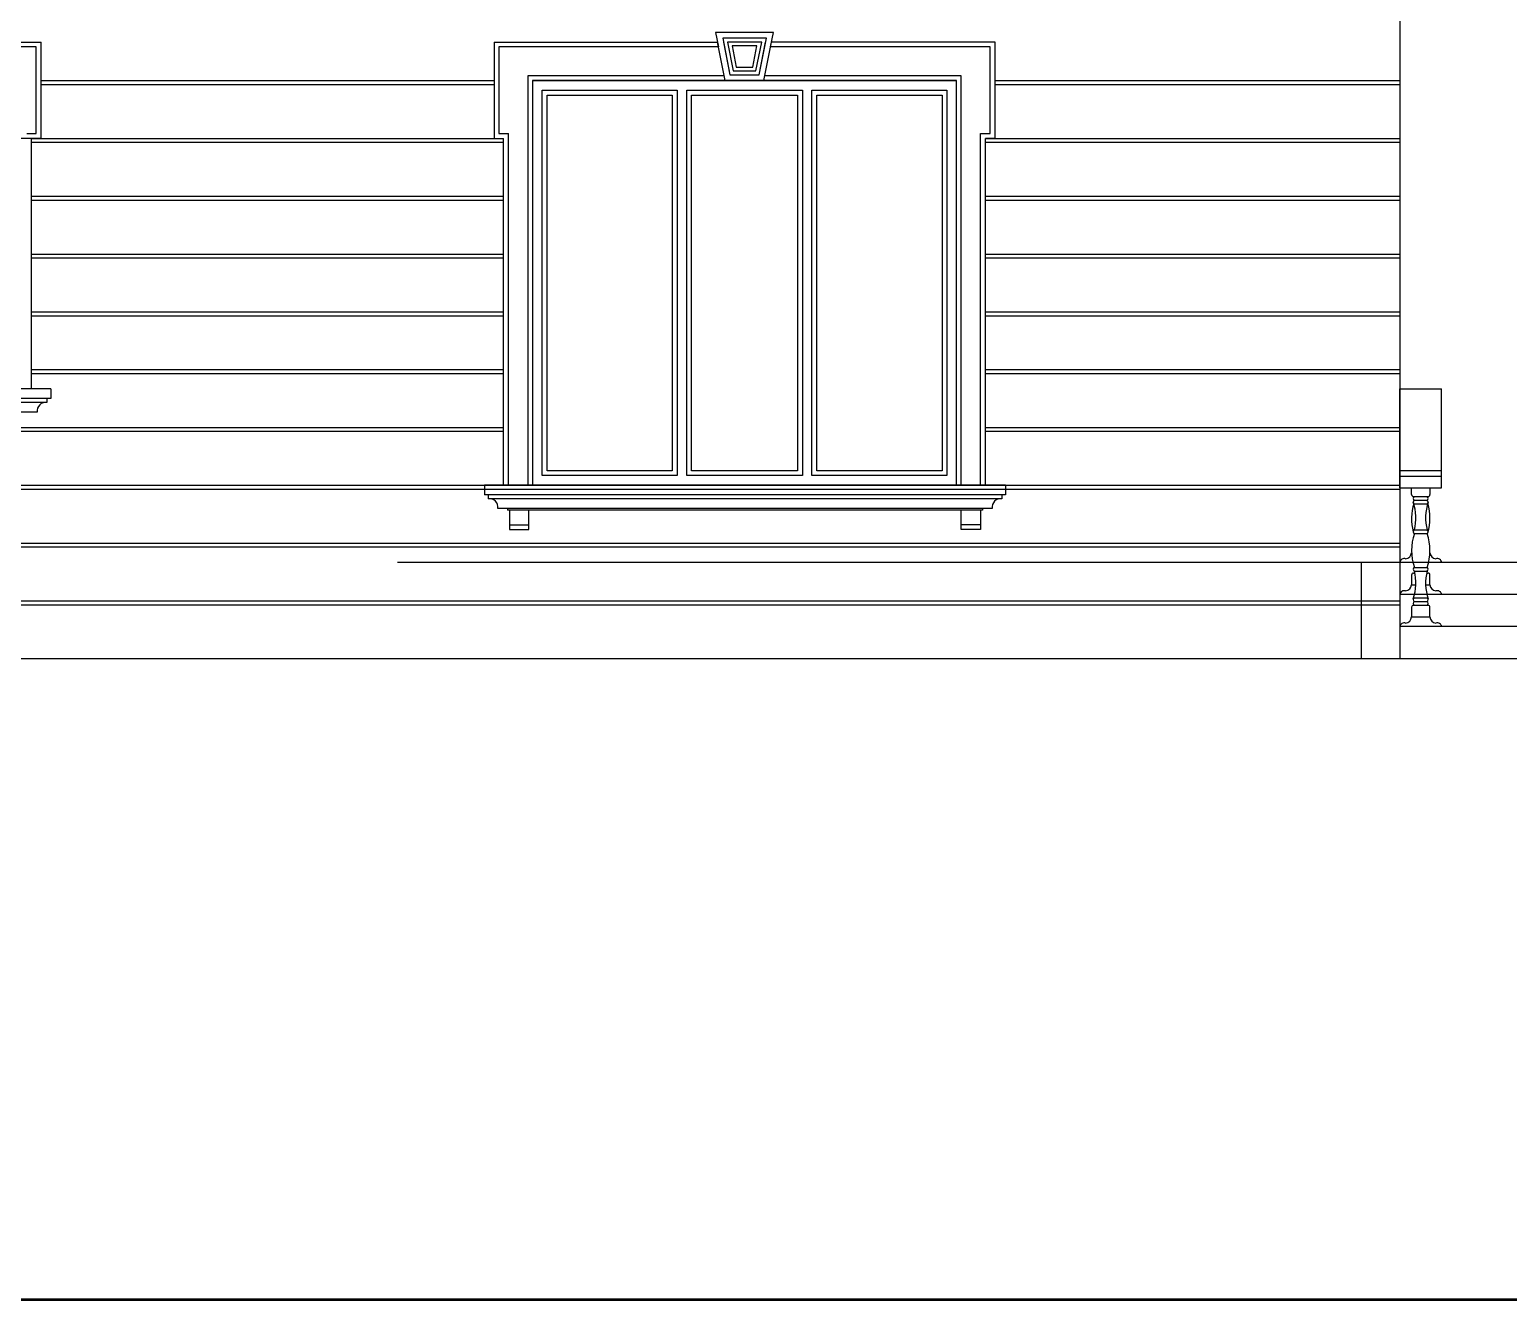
# Model space of a CAD drawing. Extents: x 182769.15 to 182771.38, y 101811.72 to 101812.21.
# Drawn here: x 182770.6842 to 182770.8376, y 101811.7232 to 101811.855 of the extents above; entities that cross this region are included whole.
import ezdxf

# ---------------------------------------------------------------- set-up
doc = ezdxf.new("R2010")
doc.units = 0
doc.header["$MEASUREMENT"] = 0
doc.linetypes.add('DOT', pattern=[0.25, 0, -0.25])
doc.linetypes.add('DOT3', pattern=[0.06, 0, -0.06])
for name, color, linetype in [('BALKON', 4, 'Continuous'), ('DUVAR', 7, 'Continuous'), ('IZDOT', 2, 'DOT3')]:
    doc.layers.add(name, color=color, linetype=linetype)
doc.layers.add('Standard', color=7, linetype='Continuous', lineweight=25)

msp = doc.modelspace()

# ---------------------------------------------------------------- linework, layer by layer
at = {"layer": 'BALKON'}
for p, q in [((182770.8263599537, 101811.8176728206), (182770.8306976339, 101811.8176728206)), ((182770.8263599537, 101811.8074048206), (182770.8263599537, 101811.8176728206)), ((182770.8306976339, 101811.8074048206), (182770.8306976339, 101811.8176728206)), ((182770.8263599537, 101811.8092048206), (182770.8306976339, 101811.8092048206)), ((182770.8263599537, 101811.8086048206), (182770.8306976339, 101811.8086048206)), ((182770.8263599537, 101811.8074048206), (182770.8306976339, 101811.8074048206)), ((182770.8275824339, 101811.8067010377), (182770.8275824339, 101811.8074048206)), ((182770.8277822539, 101811.8065011977), (182770.8292977939, 101811.8065011977)), ((182770.8294976339, 101811.8074048206), (182770.8294976339, 101811.8067010377)), ((182770.8278753739, 101811.8061178577), (182770.8292046739, 101811.8061178577)), ((182770.8278753739, 101811.8057348178), (182770.8292046739, 101811.8057348178)), ((182770.8278753739, 101811.8030344977), (182770.8292046739, 101811.8030344977)), ((182770.8278753739, 101811.8026514578), (182770.8292046739, 101811.8026514578)), ((182770.8278753739, 101811.7991494577), (182770.8292046739, 101811.7991494577)), ((182770.8278753739, 101811.7987664177), (182770.8292046739, 101811.7987664177)), ((182770.8278753739, 101811.7959900178), (182770.8292046739, 101811.7959900178)), ((182770.8278753739, 101811.7956069777), (182770.8292046739, 101811.7956069777)), ((182770.8275824339, 101811.7950237977), (182770.8275824339, 101811.7940064778)), ((182770.8275824339, 101811.7940064778), (182770.8294976339, 101811.7940064778)), ((182770.8277822539, 101811.7952236377), (182770.8292977939, 101811.7952236377)), ((182770.8294976339, 101811.7940064778), (182770.8294976339, 101811.7950237977))]:
    msp.add_line(p, q, dxfattribs=at)
at = {"layer": 'BALKON', "color": 1}
for p, q in [((182770.8275824339, 101811.7983557977), (182770.8275824339, 101811.7973384777)), ((182770.8275824339, 101811.7973384777), (182770.8280322868, 101811.7973384777)), ((182770.8277822539, 101811.7985556378), (182770.8279252262, 101811.7985556378)), ((182770.829047761, 101811.7973384777), (182770.8294976339, 101811.7973384777)), ((182770.8291548216, 101811.7985556378), (182770.8292977939, 101811.7985556378)), ((182770.8294976339, 101811.7973384777), (182770.8294976339, 101811.7983557977))]:
    msp.add_line(p, q, dxfattribs=at)
at = {"layer": 'BALKON'}
for centre, radius, start, end in [((182770.8277822539, 101811.8067010377), 0.00019982, 180, 270), ((182770.8279863539, 101811.8063096777), 0.00022134, 120.0894435224688, 239.9105564775312), ((182770.8290937139, 101811.8063096777), 0.00022134, 300.0894435224688, 59.91055647753119), ((182770.8292977939, 101811.8067010377), 0.00019982, 270, 0), ((182770.8230480739, 101811.8042875578), 0.00498728, 345.448350222127, 18.95177777920801), ((182770.8279863539, 101811.8059263378), 0.00022134, 120.0894435224688, 239.9105564775312), ((182770.8340319739, 101811.8042875578), 0.00498728, 161.048222220792, 194.551649777873), ((182770.8290937139, 101811.8059263378), 0.00022134, 300.0894435224688, 59.91055647753119), ((182770.8329757739, 101811.8009004577), 0.005392600000000001, 161.0523565603966, 198.9476434396034), ((182770.8279863539, 101811.8028429777), 0.00022134, 120.0894435224688, 239.9105564775312), ((182770.8290937139, 101811.8028429777), 0.00022134, 300.0894435224688, 59.91055647753119), ((182770.8241042939, 101811.8009004577), 0.005392600000000001, 341.0523565603967, 18.94764343960335), ((182770.8230480739, 101811.7975133577), 0.00498728, 341.048222220792, 14.55164977787298), ((182770.8279863539, 101811.7989579377), 0.00022134, 120.0894435224688, 239.9105564775312), ((182770.8340319739, 101811.7975133577), 0.00498728, 165.448350222127, 198.951777779208), ((182770.8290937139, 101811.7989579377), 0.00022134, 300.0894435224688, 59.91055647753119), ((182770.8279863539, 101811.7957984977), 0.00022134, 120.0894435224688, 239.9105564775312), ((182770.8279863539, 101811.7954151577), 0.00022134, 120.0894435224688, 239.9105564775312), ((182770.8290937139, 101811.7957984977), 0.00022134, 300.0894435224688, 59.91055647753119), ((182770.8290937139, 101811.7954151577), 0.00022134, 300.0894435224688, 59.91055647753119), ((182770.8269139339, 101811.7940376177), 0.0006692200000000001, 275.2009263121545, 357.3328241693487), ((182770.8277822539, 101811.7950237977), 0.00019982, 90, 180), ((182770.8292977939, 101811.7950237977), 0.00019982, 0, 90), ((182770.8301661139, 101811.7940376177), 0.0006692200000000001, 182.6671758306513, 264.7990736878455), ((182770.8268310339, 101811.7929132377), 0.0004799, 72.59156530092721, 168.9983435945614), ((182770.8302490339, 101811.7929132377), 0.0004799, 11.00165640543857, 107.4084346990728)]:
    msp.add_arc(centre, radius, start, end, dxfattribs=at)
at = {"layer": 'BALKON', "color": 1}
for centre, radius, start, end in [((182770.8329757739, 101811.8042324577), 0.005392600000000001, 163.2224641531411, 194.9215355500723), ((182770.8241042939, 101811.8042324577), 0.005392600000000001, 343.7980616853787, 16.61957742202543), ((182770.8269139339, 101811.8007056177), 0.0006692200000000001, 275.2009263121545, 357.3328241693487), ((182770.8301661139, 101811.8007056177), 0.0006692200000000001, 182.6671758306513, 264.7990736878455), ((182770.8268310339, 101811.7995812377), 0.0004799, 72.59156530092721, 168.9983435945614), ((182770.8302490339, 101811.7995812377), 0.0004799, 11.00165640543857, 107.4084346990728), ((182770.8269139339, 101811.7973696178), 0.0006692200000000001, 275.2009263121545, 357.3328241693487), ((182770.8277822539, 101811.7983557977), 0.00019982, 90, 180), ((182770.8292977939, 101811.7983557977), 0.00019982, 0, 90), ((182770.8301661139, 101811.7973696178), 0.0006692200000000001, 182.6671758306513, 264.7990736878455), ((182770.8268310339, 101811.7962452377), 0.0004799, 72.59156530092721, 168.9983435945614), ((182770.8302490339, 101811.7962452377), 0.0004799, 11.00165640543857, 107.4084346990728)]:
    msp.add_arc(centre, radius, start, end, dxfattribs=at)
at = {"layer": 'DUVAR'}
for p, q in [((182770.8263599537, 101811.9166728206), (182770.8263599537, 101811.7896728206)), ((182770.7613599537, 101811.8546728206), (182770.7553599536, 101811.8546728206)), ((182770.7553599536, 101811.8546728206), (182770.7556599537, 101811.8531728206)), ((182770.7610599537, 101811.8531728206), (182770.7613599537, 101811.8546728206)), ((182770.6691599542, 101811.8536728206), (182770.6853599543, 101811.8536728206)), ((182770.6853599543, 101811.8436728206), (182770.6853599543, 101811.8536728206)), ((182770.7323599537, 101811.8536728206), (182770.7555599537, 101811.8536728206)), ((182770.7323599537, 101811.8536728206), (182770.7323599537, 101811.8436728206)), ((182770.7563599537, 101811.8496728206), (182770.7555599537, 101811.8536728206)), ((182770.7603599537, 101811.8496728206), (182770.7611599537, 101811.8536728206)), ((182770.7843599537, 101811.8536728206), (182770.7611599537, 101811.8536728206)), ((182770.7843599537, 101811.8436728206), (182770.7843599537, 101811.8536728206)), ((182770.7803599537, 101811.8496728206), (182770.7363599536, 101811.8496728206)), ((182770.7363599536, 101811.8496728206), (182770.7363599536, 101811.8076728206)), ((182770.7803599537, 101811.8076728206), (182770.7803599537, 101811.8496728206)), ((182770.6843599542, 101811.8176728206), (182770.6843599542, 101811.8436728206)), ((182770.7323599537, 101811.8436728206), (182770.7333599537, 101811.8436728206)), ((182770.7333599537, 101811.8076728206), (182770.7333599537, 101811.8436728206)), ((182770.7843599537, 101811.8436728206), (182770.7833599537, 101811.8436728206)), ((182770.7833599537, 101811.8076728206), (182770.7833599537, 101811.8436728206)), ((182770.6863599542, 101811.8176728206), (182770.6453599542, 101811.8176728206)), ((182770.6863599542, 101811.8176728206), (182770.6863599542, 101811.8166728206)), ((182770.6863599542, 101811.8166728206), (182770.6453599542, 101811.8166728206)), ((182770.7854599537, 101811.8076728206), (182770.7313599537, 101811.8076728206)), ((182770.7313599537, 101811.8076728206), (182770.7313599537, 101811.8066728206)), ((182770.7854599537, 101811.8066728206), (182770.7313599537, 101811.8066728206)), ((182770.7363599536, 101811.8076728206), (182770.7821420467, 101811.8076728206)), ((182770.7854599537, 101811.8076728206), (182770.7854599537, 101811.8066728206)), ((182770.9786097514, 101811.7896728206), (182770.5487304083, 101811.7896728206))]:
    msp.add_line(p, q, dxfattribs=at)
at = {"layer": 'DUVAR', "color": 8}
for p, q in [((182770.7606280713, 101811.8540728206), (182770.756091836, 101811.8540728206)), ((182770.756091836, 101811.8540728206), (182770.756851836, 101811.8502728206)), ((182770.7598680713, 101811.8502728206), (182770.7606280713, 101811.8540728206)), ((182770.6848599542, 101811.8531728206), (182770.6690599542, 101811.8531728206)), ((182770.6848599542, 101811.8441728206), (182770.6848599542, 101811.8531728206)), ((182770.7556599537, 101811.8531728206), (182770.7328599537, 101811.8531728206)), ((182770.7328599537, 101811.8531728206), (182770.7328599537, 101811.8441728206)), ((182770.756171836, 101811.8536728206), (182770.756851836, 101811.8502728206)), ((182770.7601401498, 101811.8536728206), (182770.7565797576, 101811.8536728206)), ((182770.7565797576, 101811.8536728206), (182770.7571797576, 101811.8506728206)), ((182770.7596522282, 101811.8532728206), (182770.7570676791, 101811.8532728206)), ((182770.7570676791, 101811.8532728206), (182770.7575076791, 101811.8510728206)), ((182770.7592122282, 101811.8510728206), (182770.7596522282, 101811.8532728206)), ((182770.7595401498, 101811.8506728206), (182770.7601401498, 101811.8536728206)), ((182770.7598680713, 101811.8502728206), (182770.7605480713, 101811.8536728206)), ((182770.7838599537, 101811.8531728206), (182770.7610599537, 101811.8531728206)), ((182770.7838599537, 101811.8441728206), (182770.7838599537, 101811.8531728206)), ((182770.7575076791, 101811.8510728206), (182770.7592122282, 101811.8510728206)), ((182770.6853599543, 101811.8496728206), (182770.7323599537, 101811.8496728206)), ((182770.6853599543, 101811.8492728206), (182770.7323599537, 101811.8492728206)), ((182770.7562599537, 101811.8501728206), (182770.7358599537, 101811.8501728206)), ((182770.7358599537, 101811.8501728206), (182770.7358599537, 101811.8076728206)), ((182770.756851836, 101811.8502728206), (182770.7598680713, 101811.8502728206)), ((182770.756851836, 101811.8502728206), (182770.7598680713, 101811.8502728206)), ((182770.7571797576, 101811.8506728206), (182770.7595401498, 101811.8506728206)), ((182770.7808599537, 101811.8501728206), (182770.7604599537, 101811.8501728206)), ((182770.7808599537, 101811.8076728206), (182770.7808599537, 101811.8501728206)), ((182770.7843599537, 101811.8496728206), (182770.8263599537, 101811.8496728206)), ((182770.7843599537, 101811.8492728206), (182770.8263599537, 101811.8492728206)), ((182770.6853599543, 101811.8436728206), (182770.6813599542, 101811.8436728206)), ((182770.6838599542, 101811.8441728206), (182770.6848599542, 101811.8441728206)), ((182770.6843599542, 101811.8436728206), (182770.7333599537, 101811.8436728206)), ((182770.6843599542, 101811.8432728206), (182770.7333599537, 101811.8432728206)), ((182770.7328599537, 101811.8441728206), (182770.7338599536, 101811.8441728206)), ((182770.7338599536, 101811.8076728206), (182770.7338599536, 101811.8441728206)), ((182770.7828599537, 101811.8076728206), (182770.7828599537, 101811.8441728206)), ((182770.7828599537, 101811.8441728206), (182770.7838599537, 101811.8441728206)), ((182770.7833599537, 101811.8436728206), (182770.8263599537, 101811.8436728206)), ((182770.7833599537, 101811.8432728206), (182770.8263599537, 101811.8432728206)), ((182770.6843599542, 101811.8376728206), (182770.7333599537, 101811.8376728206)), ((182770.6843599542, 101811.8372728206), (182770.7333599537, 101811.8372728206)), ((182770.7833599537, 101811.8376728206), (182770.8263599537, 101811.8376728206)), ((182770.7833599537, 101811.8372728206), (182770.8263599537, 101811.8372728206)), ((182770.6843599542, 101811.8316728206), (182770.7333599537, 101811.8316728206)), ((182770.6843599542, 101811.8312728206), (182770.7333599537, 101811.8312728206)), ((182770.7833599537, 101811.8316728206), (182770.8263599537, 101811.8316728206)), ((182770.7833599537, 101811.8312728206), (182770.8263599537, 101811.8312728206)), ((182770.6843599542, 101811.8256728206), (182770.7333599537, 101811.8256728206)), ((182770.6843599542, 101811.8252728206), (182770.7333599537, 101811.8252728206)), ((182770.7833599537, 101811.8256728206), (182770.8263599537, 101811.8256728206)), ((182770.7833599537, 101811.8252728206), (182770.8263599537, 101811.8252728206)), ((182770.6843599542, 101811.8196728206), (182770.7333599537, 101811.8196728206)), ((182770.6843599542, 101811.8192728206), (182770.7333599537, 101811.8192728206)), ((182770.7833599537, 101811.8196728206), (182770.8263599537, 101811.8196728206)), ((182770.7833599537, 101811.8192728206), (182770.8263599537, 101811.8192728206)), ((182770.6859599543, 101811.8162728206), (182770.6457599542, 101811.8162728206)), ((182770.6859599543, 101811.8166728206), (182770.6859599543, 101811.8162728206)), ((182770.6849599542, 101811.8152728206), (182770.6467599543, 101811.8152728206)), ((182770.6223599536, 101811.8136728206), (182770.7333599537, 101811.8136728206)), ((182770.6223599536, 101811.8132728206), (182770.7333599537, 101811.8132728206)), ((182770.7833599537, 101811.8136728206), (182770.8263599537, 101811.8136728206)), ((182770.7833599537, 101811.8132728206), (182770.8263599537, 101811.8132728206)), ((182770.6223599536, 101811.8076728206), (182770.8263599537, 101811.8076728206)), ((182770.6223599536, 101811.8072728206), (182770.8263599537, 101811.8072728206)), ((182770.7317599537, 101811.8066728206), (182770.7317599537, 101811.8062728206)), ((182770.7850599537, 101811.8062728206), (182770.7317599537, 101811.8062728206)), ((182770.7850599537, 101811.8066728206), (182770.7850599537, 101811.8062728206)), ((182770.7840599537, 101811.8052728206), (182770.7327599537, 101811.8052728206)), ((182770.7337599537, 101811.8052728206), (182770.7337599537, 101811.8050728206)), ((182770.7830599537, 101811.8050728206), (182770.7337599537, 101811.8050728206)), ((182770.7339599536, 101811.8050728206), (182770.7339599536, 101811.8030728206)), ((182770.7359599537, 101811.8030728206), (182770.7359599537, 101811.8050728206)), ((182770.7808599537, 101811.8030728206), (182770.7808599537, 101811.8050728206)), ((182770.7828599537, 101811.8050728206), (182770.7828599537, 101811.8030728206)), ((182770.7830599537, 101811.8052728206), (182770.7830599537, 101811.8050728206)), ((182770.7339599536, 101811.8035728206), (182770.7359599537, 101811.8035728206)), ((182770.7828599537, 101811.8035728206), (182770.7808599537, 101811.8035728206)), ((182770.6223599536, 101811.8016728206), (182770.8263599537, 101811.8016728206)), ((182770.7339599536, 101811.8030728206), (182770.7359599537, 101811.8030728206)), ((182770.7828599537, 101811.8030728206), (182770.7808599537, 101811.8030728206)), ((182770.6223599536, 101811.8012728206), (182770.8263599537, 101811.8012728206)), ((182770.6223599536, 101811.7956728206), (182770.8263599537, 101811.7956728206)), ((182770.6223599536, 101811.7952728206), (182770.8263599537, 101811.7952728206))]:
    msp.add_line(p, q, dxfattribs=at)
at = {"layer": 'DUVAR', "color": 5}
msp.add_line((182770.7363599536, 101811.8496728206), (182770.7803599537, 101811.8496728206), dxfattribs=at)
at = {"layer": 'DUVAR', "color": 3}
for p, q in [((182770.7373599537, 101811.8486728206), (182770.7513599537, 101811.8486728206)), ((182770.7373599537, 101811.8086728206), (182770.7373599537, 101811.8486728206)), ((182770.7513599537, 101811.8486728206), (182770.7513599537, 101811.8086728206)), ((182770.7523599537, 101811.8486728206), (182770.7643599537, 101811.8486728206)), ((182770.7523599537, 101811.8086728206), (182770.7523599537, 101811.8486728206)), ((182770.7643599537, 101811.8486728206), (182770.7643599537, 101811.8086728206)), ((182770.7653599537, 101811.8486728206), (182770.7793599537, 101811.8486728206)), ((182770.7653599537, 101811.8086728206), (182770.7653599537, 101811.8486728206)), ((182770.7793599537, 101811.8486728206), (182770.7793599537, 101811.8086728206)), ((182770.7513599537, 101811.8086728206), (182770.7373599537, 101811.8086728206)), ((182770.7643599537, 101811.8086728206), (182770.7523599537, 101811.8086728206)), ((182770.7793599537, 101811.8086728206), (182770.7653599537, 101811.8086728206))]:
    msp.add_line(p, q, dxfattribs=at)
at = {"layer": 'DUVAR', "color": 1}
for p, q in [((182770.7378599537, 101811.8481728206), (182770.7508599537, 101811.8481728206)), ((182770.7378599537, 101811.8091728206), (182770.7378599537, 101811.8481728206)), ((182770.7508599537, 101811.8481728206), (182770.7508599537, 101811.8091728206)), ((182770.7528599536, 101811.8481728206), (182770.7638599537, 101811.8481728206)), ((182770.7528599536, 101811.8091728206), (182770.7528599536, 101811.8481728206)), ((182770.7638599537, 101811.8481728206), (182770.7638599537, 101811.8091728206)), ((182770.7658599537, 101811.8481728206), (182770.7788599537, 101811.8481728206)), ((182770.7658599537, 101811.8091728206), (182770.7658599537, 101811.8481728206)), ((182770.7788599537, 101811.8481728206), (182770.7788599537, 101811.8091728206)), ((182770.7508599537, 101811.8091728206), (182770.7378599537, 101811.8091728206)), ((182770.7638599537, 101811.8091728206), (182770.7528599536, 101811.8091728206)), ((182770.7788599537, 101811.8091728206), (182770.7658599537, 101811.8091728206))]:
    msp.add_line(p, q, dxfattribs=at)
at = {"layer": 'DUVAR', "color": 6}
for p, q in [((182770.6843599542, 101811.8436728206), (182770.6853599543, 101811.8436728206)), ((182770.9283599537, 101811.7996728206), (182770.8223599537, 101811.7996728206)), ((182770.8223599537, 101811.7996728206), (182770.8223599537, 101811.7896728206)), ((182770.8263599537, 101811.7996728206), (182770.8263599537, 101811.7896728206)), ((182770.8563599537, 101811.7963368206), (182770.8263599537, 101811.7963368206)), ((182770.8563599537, 101811.7930048206), (182770.8263599537, 101811.7930048206))]:
    msp.add_line(p, q, dxfattribs=at)
at = {"layer": 'DUVAR', "color": 8}
for centre, start, end in [((182770.6858349542, 101811.8153978206), 81.86989882496346, 188.1301011750366), ((182770.7318849537, 101811.8053978206), 351.8698988249635, 98.13010117503656), ((182770.7849349537, 101811.8053978206), 81.86989882496346, 188.1301011750366)]:
    msp.add_arc(centre, 0.0008838834764835961, start, end, dxfattribs=at)
at = {"layer": 'IZDOT', "linetype": 'DOT', "ltscale": 25}
msp.add_line((182770.8223599537, 101811.7996728206), (182770.6023599537, 101811.7996728206), dxfattribs=at)
at = {"layer": 'Standard', "color": 4, "linetype": 'ByBlock', "lineweight": 50}
msp.add_line((182770.5487304083, 101811.7231646235), (182770.9786097514, 101811.7231646235), dxfattribs=at)

doc.saveas('drawing.dxf')
